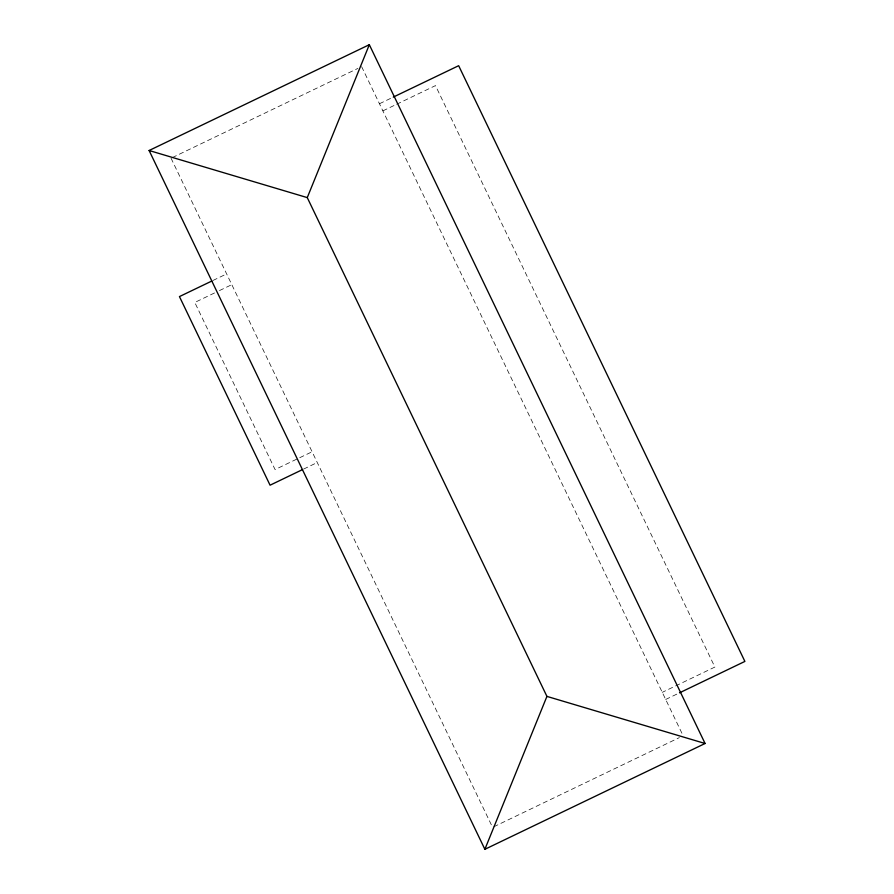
<?xml version="1.0" encoding="UTF-8"?>
<svg xmlns="http://www.w3.org/2000/svg" width="894" height="894" viewBox="0 0 894 894"><rect width="100%" height="100%" fill="white"/><g stroke="black" fill="none" stroke-linecap="round" stroke-linejoin="round"><path stroke-width="0.67" stroke-dasharray="4.47 3.35" d="M172.296 157.601L357.857 68.436M379.458 103.749L392.03 97.703M382.878 110.878L395.405 104.855M396.657 104.252L435.49 85.6L714.876 667.058L662.264 692.336M212.973 280.47L226.64 273.91M214.526 292.964L194.78 302.451L275.073 469.551L298.518 458.287M219.466 290.584L231.803 284.661M299.758 457.694L312.095 451.772M303.602 469.082L317.258 462.522M665.695 699.466L678.267 693.431M493.823 826.76L679.384 737.606M361.623 66.637L683.15 735.796M171.045 158.204L492.572 827.363"/><path stroke-width="1.34" d="M484.872 849.3L546.927 696.392L307.268 197.608L369.323 44.7L705.075 743.495L484.872 849.3L149.108 150.505L369.323 44.7M393.282 97.1L458.656 65.698L744.892 661.415L679.518 692.828M211.733 281.074L179.448 296.584L270.066 485.196L302.362 469.674M149.108 150.505L307.268 197.608M546.927 696.392L705.075 743.495"/></g></svg>
